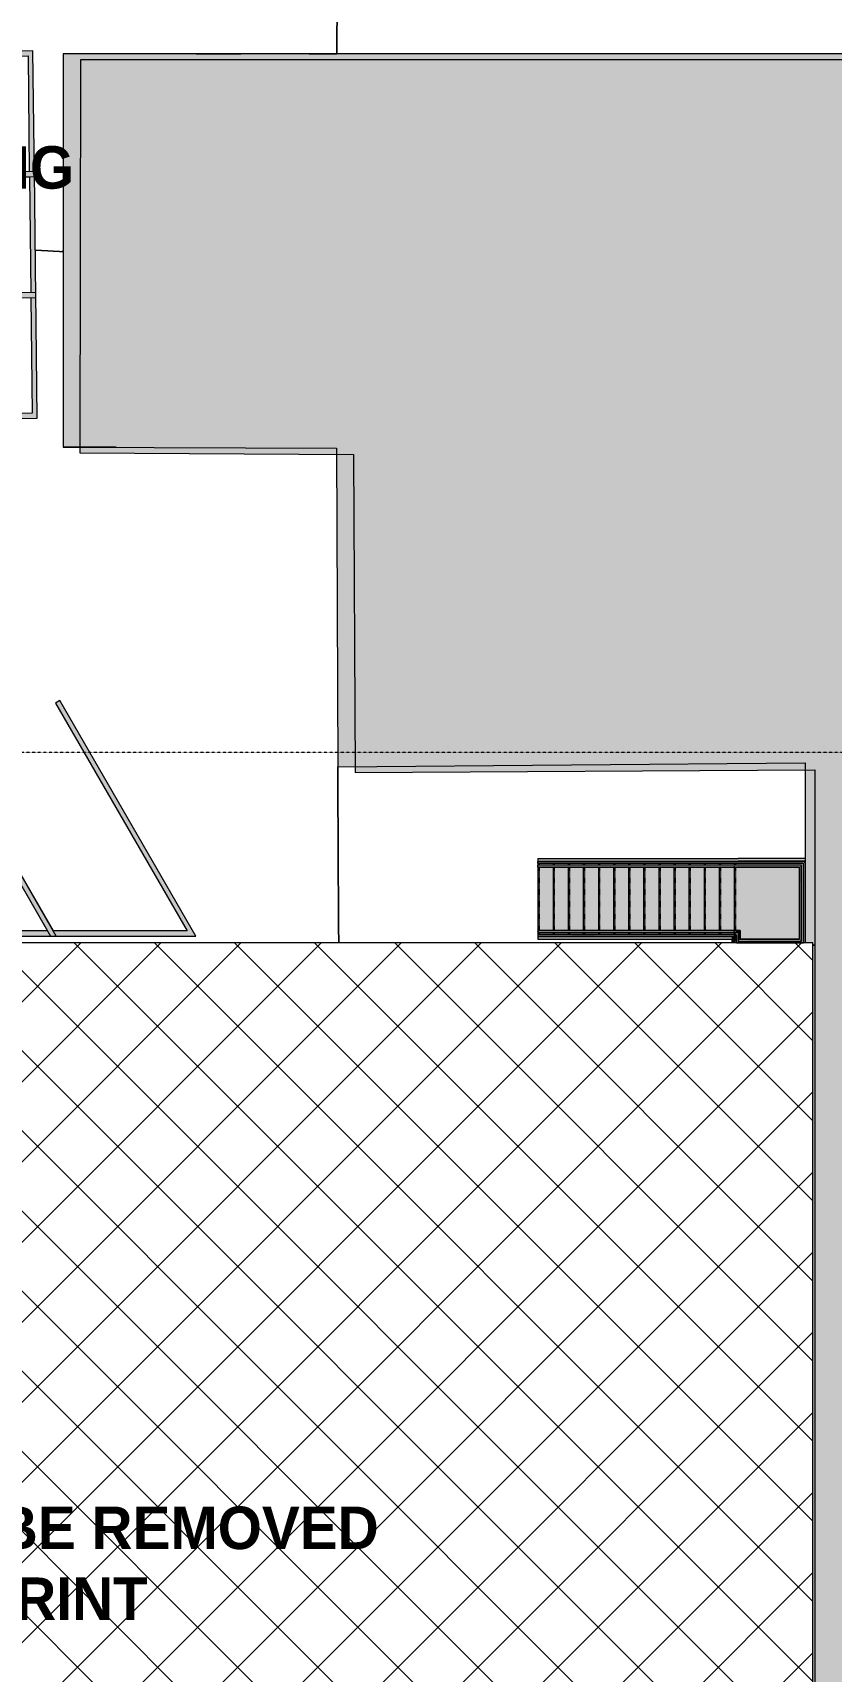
# Model space of a CAD drawing. Header units: inches. Extents: x -5011 to 628, y 9881 to 15115.
# Drawn here: x -2199 to -1565, y 11197 to 12499 of the extents above; entities that cross this region are included whole.
import ezdxf

# ---------------------------------------------------------------- set-up
doc = ezdxf.new("R2010")
doc.units = ezdxf.units.IN
doc.header["$MEASUREMENT"] = 0
doc.linetypes.add('Aligning Line 1_8_', pattern=[0.25, 0.125, -0.125])
doc.linetypes.add('Overhead 1_16_', pattern=[0.101562, 0.0625, -0.039062])
for name, color, linetype, lineweight in [('A-DETL-GENF', 92, 'Continuous', 9), ('A-DETL-THIN', 151, 'Continuous', 9), ('A-DETL-WIDE', 214, 'Continuous', 15), ('A-FLOR-HRAL', 11, 'Continuous', 9), ('A-ROOF', 132, 'Continuous', 9), ('A-WALL', 113, 'Continuous', 9), ('C-PRKG', 3, 'Continuous', 9), ('C-PRKG-IDEN', 70, 'Continuous', 9), ('C-TOPO', 7, 'Continuous', 9), ('G-ANNO-SYMB', 111, 'Aligning Line 1_8_', 9), ('G-ANNO-TEXT', 231, 'Continuous', 9), ('S-STRS', 31, 'Continuous', 9)]:
    doc.layers.add(name, color=color, linetype=linetype, lineweight=lineweight)
doc.styles.add('Century Gothic_B', font='GOTHICB.TTF', dxfattribs={"height": 33.75})

# ---------------------------------------------------------------- blocks, each defined once
blk = doc.blocks.new('Walls 1 - Walls 1-1277454-EXISTING - SITE PLAN')
at = {"layer": 'A-ROOF'}
h = blk.add_hatch(color=256, dxfattribs=at)
h.paths.add_polyline_path([(-1069, 11348.3), (-1069, 11353), (-1103.2, 11353), (-1103.1, 11348.6), (-1070.5, 11348.3)], flags=0)
h.paths.add_polyline_path([(-1579.5, 11774.1), (-1577.8, 11774.1), (-1577.8, 11913.4), (-1585.5, 11913.4), (-1585.5, 11775.9), (-1579.5, 11775.9), (-1579.5, 11775.6)], flags=0)
h.paths.add_polyline_path([(-1956.8, 11915.8), (-1943.1, 11915.9), (-1944.4, 12164), (-1957.9, 12164), (-1956.8, 11918.9)], flags=0)
h.paths.add_polyline_path([(-2162, 12169.8), (-2161.4, 12477.4), (-1116.8, 12477.4), (-1116.8, 12482.2), (-2175.1, 12482.3), (-2175.2, 12169.9), (-2162, 12169.8)], flags=0)
for p, q in [((-2175.1, 12482.3), (-2175.2, 12169.9)), ((-1116.8, 12482.2), (-2175.1, 12482.3)), ((-2175.2, 12169.9), (-1958, 12169)), ((-1958, 12169), (-1956.8, 11915.8)), ((-1956.8, 11915.8), (-1585.5, 11918.9)), ((-1585.5, 11918.9), (-1585.5, 11775.9)), ((-1579.5, 11774.1), (-1577.8, 11774.1)), ((-1577.8, 11774.1), (-1577.8, 11039.7))]:
    blk.add_line(p, q, dxfattribs=at)
blk = doc.blocks.new('Top Rail Type - Top Rail_Internal_-1447311-EXISTING - SITE PLAN')
at = {"layer": 'A-FLOR-HRAL'}
for points in [[(-1641.9, 11839.8), (-1641.9, 11839.8), (-1586.2, 11839.9), (-1586.3, 11840), (-1641.9, 11839.9), (-1641.9, 11839.8)], [(-1641.9, 11839.8), (-1641.9, 11840), (-1641.9, 11839.8)], [(-1586.2, 11775.9), (-1586.1, 11775.9), (-1586.2, 11839.9), (-1586.3, 11839.7), (-1586.3, 11775.9)], [(-1641.9, 11781.5), (-1641.7, 11781.6), (-1641.5, 11781.9), (-1641, 11782.1), (-1641, 11782.3), (-1641.5, 11782.3), (-1641.9, 11781.7), (-1641.9, 11781.7)], [(-1640.9, 11775.9), (-1640.8, 11775.9), (-1640.7, 11781.9), (-1640.2, 11782.1), (-1640.3, 11782.3), (-1640.7, 11782.1), (-1641, 11781.7), (-1640.9, 11775.9)]]:
    blk.add_hatch(color=256, dxfattribs=at).paths.add_polyline_path(points, flags=0)
h = blk.add_hatch(color=256, dxfattribs=at)
h.paths.add_polyline_path([(-1785.9, 11781.8), (-1641.9, 11781.9), (-1641.5, 11782.3), (-1641.9, 11782.3), (-1641.9, 11782), (-1787.4, 11781.8)], flags=0)
h.paths.add_polyline_path([(-1641.9, 11782.3), (-1641.4, 11782.4), (-1641.2, 11782.7), (-1641.9, 11782.6), (-1641.9, 11782.3)], flags=0)
for p, q in [((-1641.7, 11840.7), (-1797.9, 11840.7)), ((-1797.9, 11839.7), (-1797.9, 11839.9)), ((-1797.9, 11839.2), (-1641.7, 11839.2)), ((-1585.5, 11840.7), (-1641.7, 11840.7)), ((-1641.7, 11839.2), (-1587, 11839.2)), ((-1587, 11839.2), (-1587, 11775.9)), ((-1640.9, 11782.7), (-1797.9, 11782.7)), ((-1797.9, 11781.7), (-1797.9, 11781.9)), ((-1797.9, 11781.2), (-1642.2, 11781.2)), ((-1641.9, 11781.3), (-1641.7, 11781.4)), ((-1641.7, 11780.9), (-1641.7, 11775.9)), ((-1640.2, 11775.9), (-1640.2, 11782.2)), ((-1587, 11775.9), (-1640.2, 11775.9))]:
    blk.add_line(p, q, dxfattribs=at)
at = {"layer": 'A-FLOR-HRAL', "flags": 128}
for points in [[(-1640.9, 11782.7), (-1641, 11782.6), (-1641.2, 11782.6), (-1641.4, 11782.4), (-1641.5, 11782.3), (-1641.7, 11782.1), (-1641.9, 11781.9), (-1642.1, 11781.7)], [(-1641.2, 11781.9), (-1641, 11782.1), (-1640.9, 11782.3), (-1640.8, 11782.4), (-1640.8, 11782.6), (-1640.8, 11782.6), (-1640.9, 11782.7)], [(-1641.1, 11781.7), (-1640.9, 11781.9), (-1640.7, 11782.1), (-1640.5, 11782.2), (-1640.4, 11782.3), (-1640.3, 11782.3), (-1640.2, 11782.3), (-1640.2, 11782.2)]]:
    blk.add_lwpolyline(points, dxfattribs=at)
at = {"layer": 'A-FLOR-HRAL'}
for points in [[(-1641.9, 11839.9), (-1641.9, 11839.9), (-1641.9, 11839.8), (-1641.9, 11839.7)], [(-1586.2, 11839.9), (-1586.2, 11839.9), (-1586.3, 11839.9), (-1586.3, 11839.8), (-1586.3, 11839.8), (-1586.4, 11839.7), (-1586.4, 11839.7)]]:
    blk.add_open_spline(points, degree=3, dxfattribs=at)
blk = doc.blocks.new('Top Rail Type - Top Rail_Internal_-V4-EXISTING - SITE PLAN')
at = {"layer": 'A-FLOR-HRAL'}
h = blk.add_hatch(color=256, dxfattribs=at)
h.paths.add_polyline_path([(-1642.1, 11839.2), (-1641.9, 11839.2), (-1641.9, 11839.8), (-1797.9, 11839.8), (-1797.9, 11839.2), (-1651.2, 11839.2)], flags=0)
h.paths.add_polyline_path([(-1718, 11840), (-1641.9, 11840), (-1642.1, 11840.7), (-1797.9, 11840.7), (-1797.9, 11840), (-1719.3, 11840)], flags=0)
h = blk.add_hatch(color=256, dxfattribs=at)
h.paths.add_polyline_path([(-1587, 11839.2), (-1586.3, 11839.8), (-1641.9, 11839.8), (-1641.9, 11839.2), (-1588.5, 11839.2)], flags=0)
h.paths.add_polyline_path([(-1641.9, 11840), (-1641.9, 11840), (-1586.1, 11840), (-1585.5, 11840.7), (-1641.9, 11840.7)], flags=0)
h = blk.add_hatch(color=256, dxfattribs=at)
h.paths.add_polyline_path([(-1586.1, 11775.9), (-1585.5, 11775.9), (-1585.5, 11840.7), (-1586.1, 11839.9), (-1586.1, 11782.1)], flags=0)
h.paths.add_polyline_path([(-1586.9, 11775.9), (-1586.3, 11775.9), (-1586.3, 11839.8), (-1587, 11839.1), (-1587, 11775.9)], flags=0)
h = blk.add_hatch(color=256, dxfattribs=at)
h.paths.add_polyline_path([(-1713.9, 11781.2), (-1641.9, 11781.2), (-1642.1, 11781.8), (-1797.9, 11781.8), (-1797.9, 11781.2), (-1719.3, 11781.2)], flags=0)
h.paths.add_polyline_path([(-1787.4, 11782), (-1641.9, 11782.1), (-1641.9, 11782.7), (-1797.9, 11782.7), (-1797.9, 11782)], flags=0)
h = blk.add_hatch(color=256, dxfattribs=at)
h.paths.add_polyline_path([(-1641, 11775.9), (-1641, 11781.9), (-1641.7, 11781.9), (-1641.7, 11775.9), (-1641.1, 11775.9)], flags=0)
h.paths.add_polyline_path([(-1640.8, 11775.9), (-1640.2, 11775.9), (-1640.2, 11781.9), (-1640.8, 11781.9), (-1640.8, 11775.9)], flags=0)
for p, q in [((-1797.9, 11839.2), (-1797.9, 11840.7)), ((-1641.9, 11840.7), (-1797.9, 11840.7)), ((-1641.9, 11839.2), (-1797.9, 11839.2)), ((-1585.5, 11840.7), (-1641.9, 11840.7)), ((-1587, 11839.2), (-1641.9, 11839.2)), ((-1587, 11775.9), (-1587, 11839.2)), ((-1797.9, 11782.7), (-1797.9, 11781.2)), ((-1797.9, 11782.7), (-1641.9, 11782.7)), ((-1797.9, 11781.2), (-1641.9, 11781.2)), ((-1641.9, 11782.7), (-1641.9, 11781.2)), ((-1640.2, 11781.9), (-1641.7, 11781.9)), ((-1641.7, 11781.9), (-1641.7, 11775.9)), ((-1640.2, 11781.9), (-1640.2, 11775.9)), ((-1640.2, 11775.9), (-1587, 11775.9))]:
    blk.add_line(p, q, dxfattribs=at)
blk = doc.blocks.new('Handrail Type - Handrail_Internal_-1447339-EXISTING - SITE PLAN')
at = {"layer": 'A-FLOR-HRAL'}
for points in [[(-1641.9, 11836.8), (-1641.9, 11836.8), (-1589.2, 11836.9), (-1589.3, 11837), (-1641.9, 11836.9), (-1641.9, 11836.8)], [(-1641.9, 11836.8), (-1641.9, 11837), (-1641.9, 11836.8)], [(-1589.1, 11778.1), (-1589.2, 11836.9), (-1589.3, 11836.7), (-1589.2, 11778.1)], [(-1641.9, 11784.8), (-1641.9, 11785), (-1641.9, 11784.8)], [(-1638.7, 11784.8), (-1637.9, 11784.9), (-1638.1, 11785), (-1641.9, 11784.9), (-1641.9, 11784.8), (-1640.1, 11784.8)], [(-1638, 11778.1), (-1637.8, 11778.2), (-1637.9, 11784.9), (-1638, 11784.7), (-1638, 11778.1)], [(-1589.3, 11778.1), (-1589.2, 11778.1), (-1589.3, 11778.2), (-1637.9, 11778.1), (-1638, 11778.1), (-1590, 11778.1)]]:
    blk.add_hatch(color=256, dxfattribs=at).paths.add_polyline_path(points, flags=0)
for p, q in [((-1641.7, 11837.7), (-1797.9, 11837.7)), ((-1797.9, 11836.7), (-1797.9, 11836.9)), ((-1797.9, 11836.2), (-1641.7, 11836.2)), ((-1588.5, 11837.7), (-1641.7, 11837.7)), ((-1641.7, 11836.2), (-1590, 11836.2)), ((-1590, 11836.2), (-1590, 11778.9)), ((-1588.5, 11777.4), (-1588.5, 11837.7)), ((-1641.7, 11785.7), (-1797.9, 11785.7)), ((-1797.9, 11784.7), (-1797.9, 11784.9)), ((-1797.9, 11784.2), (-1641.7, 11784.2)), ((-1637.2, 11785.7), (-1641.7, 11785.7)), ((-1641.7, 11784.2), (-1638.7, 11784.2)), ((-1638.7, 11784.2), (-1638.7, 11777.4)), ((-1637.2, 11778.9), (-1637.2, 11785.7)), ((-1638.7, 11777.4), (-1588.5, 11777.4)), ((-1590, 11778.9), (-1637.2, 11778.9))]:
    blk.add_line(p, q, dxfattribs=at)
for points in [[(-1641.9, 11836.9), (-1641.9, 11836.9), (-1641.9, 11836.8), (-1641.9, 11836.7)], [(-1589.2, 11836.9), (-1589.2, 11836.9), (-1589.3, 11836.9), (-1589.3, 11836.8), (-1589.3, 11836.8), (-1589.4, 11836.7), (-1589.4, 11836.7)], [(-1641.9, 11784.7), (-1641.9, 11784.8), (-1641.9, 11784.9), (-1641.9, 11784.9)], [(-1638.1, 11784.7), (-1638.1, 11784.7), (-1638.1, 11784.8), (-1638, 11784.8), (-1638, 11784.9), (-1637.9, 11784.9), (-1637.9, 11784.9)], [(-1638.1, 11778), (-1638.1, 11778), (-1638.1, 11778), (-1638, 11778), (-1638, 11778.1), (-1637.9, 11778.1), (-1637.9, 11778.1)], [(-1589, 11778), (-1589, 11778), (-1589.1, 11778), (-1589.1, 11778), (-1589.2, 11778.1), (-1589.2, 11778.1), (-1589.2, 11778.1)]]:
    blk.add_open_spline(points, degree=3, dxfattribs=at)
blk = doc.blocks.new('Handrail Type - Handrail_Internal_-V5-EXISTING - SITE PLAN')
at = {"layer": 'A-FLOR-HRAL'}
h = blk.add_hatch(color=256, dxfattribs=at)
h.paths.add_polyline_path([(-1719.3, 11836.2), (-1641.9, 11836.2), (-1641.9, 11836.8), (-1797.9, 11836.8), (-1797.9, 11836.2), (-1725.9, 11836.2)], flags=0)
h.paths.add_polyline_path([(-1696.6, 11837), (-1641.9, 11837), (-1642.1, 11837.7), (-1797.9, 11837.7), (-1797.9, 11837), (-1701.9, 11837)], flags=0)
h = blk.add_hatch(color=256, dxfattribs=at)
h.paths.add_polyline_path([(-1638.7, 11836.2), (-1590, 11836.2), (-1589.3, 11836.8), (-1641.9, 11836.8), (-1641.9, 11836.2), (-1641.7, 11836.2)], flags=0)
h.paths.add_polyline_path([(-1641.9, 11837), (-1641.9, 11837), (-1589.1, 11837), (-1588.5, 11837.7), (-1641.9, 11837.7)], flags=0)
h = blk.add_hatch(color=256, dxfattribs=at)
h.paths.add_polyline_path([(-1588.5, 11777.4), (-1588.5, 11837.7), (-1589.1, 11836.8), (-1589.1, 11778.1)], flags=0)
h.paths.add_polyline_path([(-1589.3, 11778.2), (-1589.3, 11836.8), (-1590, 11836.2), (-1590, 11778.9)], flags=0)
h = blk.add_hatch(color=256, dxfattribs=at)
h.paths.add_polyline_path([(-1719.3, 11784.2), (-1641.9, 11784.2), (-1641.9, 11784.8), (-1797.9, 11784.8), (-1797.9, 11784.2), (-1725.9, 11784.2)], flags=0)
h.paths.add_polyline_path([(-1742, 11785), (-1741.9, 11785), (-1641.9, 11785), (-1642.1, 11785.7), (-1797.9, 11785.7), (-1797.9, 11785), (-1742, 11785)], flags=0)
h = blk.add_hatch(color=256, dxfattribs=at)
h.paths.add_polyline_path([(-1641.8, 11784.2), (-1638.7, 11784.2), (-1638.2, 11784.8), (-1641.9, 11784.7), (-1641.8, 11784.2)], flags=0)
h.paths.add_polyline_path([(-1641.9, 11785), (-1641.9, 11785), (-1637.8, 11785), (-1637.2, 11785.7), (-1641.9, 11785.6), (-1641.9, 11785.1)], flags=0)
h = blk.add_hatch(color=256, dxfattribs=at)
h.paths.add_polyline_path([(-1638.7, 11777.4), (-1638, 11778.2), (-1638, 11784.8), (-1638.7, 11784.2), (-1638.7, 11778.1)], flags=0)
h.paths.add_polyline_path([(-1637.8, 11778.2), (-1637.2, 11778.9), (-1637.2, 11785.7), (-1637.8, 11784.9), (-1637.8, 11778.9)], flags=0)
h = blk.add_hatch(color=256, dxfattribs=at)
h.paths.add_polyline_path([(-1638.7, 11777.4), (-1588.5, 11777.4), (-1589.3, 11778.1), (-1638, 11778.1)], flags=0)
h.paths.add_polyline_path([(-1619.5, 11778.2), (-1589.3, 11778.2), (-1590, 11778.9), (-1637.2, 11778.9), (-1637.8, 11778.2), (-1628.5, 11778.2)], flags=0)
for p, q in [((-1797.9, 11836.2), (-1797.9, 11837.7)), ((-1641.9, 11837.7), (-1797.9, 11837.7)), ((-1641.9, 11836.2), (-1797.9, 11836.2)), ((-1588.5, 11837.7), (-1641.9, 11837.7)), ((-1590, 11836.2), (-1641.9, 11836.2)), ((-1590, 11778.9), (-1590, 11836.2)), ((-1588.5, 11777.4), (-1588.5, 11837.7)), ((-1797.9, 11785.7), (-1797.9, 11784.2)), ((-1797.9, 11785.7), (-1641.9, 11785.7)), ((-1797.9, 11784.2), (-1641.9, 11784.2)), ((-1641.9, 11785.7), (-1637.2, 11785.7)), ((-1641.9, 11784.2), (-1638.7, 11784.2)), ((-1638.7, 11784.2), (-1638.7, 11777.4)), ((-1637.2, 11785.7), (-1637.2, 11778.9)), ((-1638.7, 11777.4), (-1588.5, 11777.4)), ((-1637.2, 11778.9), (-1590, 11778.9))]:
    blk.add_line(p, q, dxfattribs=at)
blk = doc.blocks.new('321723 - Pavement Markings - Parking - Angled - EXISTING _8X18_ 60º-1523241-EXISTING - SITE PLAN')
at = {"layer": 'C-PRKG'}
h = blk.add_hatch(color=256, dxfattribs=at)
h.paths.add_polyline_path([(115.5, 0), (114.3, -2), (117.8, -4)], flags=0)
h.paths.add_polyline_path([(110.9, 0), (0, 0), (108, -187.1), (111.5, -185.1), (6.9, -4), (113.2, -4), (110.9, -0.2)], flags=0)
h.paths.add_polyline_path([(117.8, -4), (218.9, -187.1), (222.3, -185.1), (126.4, -18.9)], flags=0)
h = blk.add_hatch(color=256, dxfattribs=at)
h.paths.add_polyline_path([(113.2, 0), (110.9, 0), (217.2, -184.1), (117.8, -4), (114.3, -2), (115.5, 0)], flags=0)
h.paths.add_polyline_path([(117.8, 0), (115.5, 0), (117.8, -4), (224, -4), (221.7, 0), (126.4, 0)], flags=0)
h.paths.add_polyline_path([(226.3, 0), (225.2, -2), (228.6, -4)], flags=0)
h.paths.add_polyline_path([(228.6, -4), (329.7, -187.1), (333.2, -185.1), (262.2, -62.1)], flags=0)
h = blk.add_hatch(color=256, dxfattribs=at)
h.paths.add_polyline_path([(226.3, 0), (221.7, 0), (329.7, -187.1), (228.6, -4), (225.2, -2)], flags=0)
h.paths.add_polyline_path([(337.2, 0), (336, -2), (339.5, -4)], flags=0)
h.paths.add_polyline_path([(332.6, 0), (332.8, -0.2), (334.9, 0)], flags=0)
h.paths.add_polyline_path([(226.3, 0), (228.6, -4), (334.9, -4), (332.6, 0), (226.4, 0)], flags=0)
h.paths.add_polyline_path([(339.5, -4), (440.6, -187.1), (444, -185.1), (372.2, -60.7)], flags=0)
h = blk.add_hatch(color=256, dxfattribs=at)
h.paths.add_polyline_path([(337.2, 0), (332.8, -0.2), (332.6, 0), (436.8, -180.2), (339.5, -4), (336, -2)], flags=0)
h.paths.add_polyline_path([(443.4, 0), (337.2, 0), (339.5, -4), (445.7, -4), (443.5, -0.2)], flags=0)
h.paths.add_polyline_path([(448, 0), (446.9, -2), (450.3, -4)], flags=0)
h.paths.add_polyline_path([(450.3, -4), (551.4, -187.1), (554.9, -185.1), (461, -22.4)], flags=0)
h = blk.add_hatch(color=256, dxfattribs=at)
h.paths.add_polyline_path([(448, 0), (443.4, 0), (551.4, -187.1), (450.3, -4), (446.9, -2)], flags=0)
h.paths.add_polyline_path([(448.1, 0), (448, 0), (450.3, -4), (556.6, -4), (554.3, 0), (450.3, 0)], flags=0)
h.paths.add_polyline_path([(558.9, 0), (557.7, -2), (561.2, -4)], flags=0)
h.paths.add_polyline_path([(561.2, -4), (662.3, -187.1), (665.7, -185.1), (580.5, -37.4)], flags=0)
h = blk.add_hatch(color=256, dxfattribs=at)
h.paths.add_polyline_path([(558.9, 0), (554.3, 0), (662.3, -187.1), (561.2, -4), (557.7, -2)], flags=0)
h.paths.add_polyline_path([(559, 0), (558.9, 0), (561.2, -4), (667.4, -4), (665.1, 0), (561.2, 0)], flags=0)
h.paths.add_polyline_path([(669.7, 0), (668.6, -2), (672, -4), (671.3, -2.7)], flags=0)
h.paths.add_polyline_path([(672, -4), (773.1, -187.1), (776.6, -185.1), (687.8, -31.3)], flags=0)
h = blk.add_hatch(color=256, dxfattribs=at)
h.paths.add_polyline_path([(669.7, 0), (665.1, 0), (773.1, -187.1), (672, -4), (668.6, -2), (669.1, -1.1)], flags=0)
h.paths.add_polyline_path([(742.2, 0), (669.7, 0), (672, -4), (778.3, -4), (884, -187.1), (887.4, -185.1), (780.6, 0), (753.4, 0)], flags=0)
for p, q in [((0, 0), (108, -187.1)), ((115.5, 0), (0, 0)), ((110.9, 0), (218.9, -187.1)), ((226.3, 0), (110.9, 0)), ((222.3, -185.1), (115.5, 0)), ((221.7, 0), (329.7, -187.1)), ((337.2, 0), (221.7, 0)), ((333.2, -185.1), (226.3, 0)), ((332.6, 0), (440.6, -187.1)), ((448, 0), (332.6, 0)), ((444, -185.1), (337.2, 0)), ((443.4, 0), (551.4, -187.1)), ((558.9, 0), (443.4, 0)), ((554.9, -185.1), (448, 0)), ((554.3, 0), (662.3, -187.1)), ((669.7, 0), (554.3, 0)), ((665.7, -185.1), (558.9, 0)), ((665.1, 0), (773.1, -187.1)), ((780.6, 0), (665.1, 0)), ((776.6, -185.1), (669.7, 0)), ((887.4, -185.1), (780.6, 0)), ((111.5, -185.1), (6.9, -4)), ((6.9, -4), (113.2, -4)), ((113.2, -4), (218.9, -187.1)), ((222.3, -185.1), (117.8, -4)), ((117.8, -4), (224, -4)), ((224, -4), (329.7, -187.1)), ((333.2, -185.1), (228.6, -4)), ((228.6, -4), (334.9, -4)), ((334.9, -4), (440.6, -187.1)), ((444, -185.1), (339.5, -4)), ((339.5, -4), (445.7, -4)), ((445.7, -4), (551.4, -187.1)), ((554.9, -185.1), (450.3, -4)), ((450.3, -4), (556.6, -4)), ((556.6, -4), (662.3, -187.1)), ((665.7, -185.1), (561.2, -4)), ((561.2, -4), (667.4, -4)), ((667.4, -4), (773.1, -187.1)), ((776.6, -185.1), (672, -4)), ((672, -4), (778.3, -4)), ((778.3, -4), (884, -187.1)), ((108, -187.1), (111.5, -185.1)), ((218.9, -187.1), (222.3, -185.1)), ((218.9, -187.1), (222.3, -185.1)), ((329.7, -187.1), (333.2, -185.1)), ((329.7, -187.1), (333.2, -185.1)), ((440.6, -187.1), (444, -185.1)), ((440.6, -187.1), (444, -185.1)), ((551.4, -187.1), (554.9, -185.1)), ((551.4, -187.1), (554.9, -185.1)), ((662.3, -187.1), (665.7, -185.1)), ((662.3, -187.1), (665.7, -185.1)), ((773.1, -187.1), (776.6, -185.1)), ((773.1, -187.1), (776.6, -185.1)), ((884, -187.1), (887.4, -185.1))]:
    blk.add_line(p, q, dxfattribs=at)
blk = doc.blocks.new('321723 - Pavement Markings - Parking - Angled - EXISTING _8X18_ 90º-1523258-EXISTING - SITE PLAN')
at = {"layer": 'C-PRKG'}
h = blk.add_hatch(color=256, dxfattribs=at)
h.paths.add_polyline_path([(100, -216), (99.8, -0.2), (96, 0), (98, -2), (96, -4), (96, -216)], flags=0)
h.paths.add_polyline_path([(96, -4), (96, 0), (0, 0), (0, -216), (4, -216), (4, -4), (96, -4)], flags=0)
h = blk.add_hatch(color=256, dxfattribs=at)
h.paths.add_polyline_path([(196, -216), (196, 0), (192, 0), (194, -2), (192, -4), (192, -216)], flags=0)
h.paths.add_polyline_path([(96, 0), (96, -4), (98, -2), (96, 0)], flags=0)
h.paths.add_polyline_path([(192, -4), (192, 0), (100, 0), (100, -4), (192, -4)], flags=0)
h = blk.add_hatch(color=256, dxfattribs=at)
h.paths.add_polyline_path([(292, -216), (292, 0), (196, 0), (196, -4), (288, -4), (288, -216)], flags=0)
h.paths.add_polyline_path([(194, -2), (192, 0), (192, -4)], flags=0)
for p, q in [((0, 0), (0, -216)), ((100, 0), (0, 0)), ((96, 0), (96, -216)), ((196, 0), (96, 0)), ((100, -216), (100, 0)), ((192, 0), (192, -216)), ((292, 0), (192, 0)), ((196, -216), (196, 0)), ((292, -216), (292, 0)), ((4, -216), (4, -4)), ((4, -4), (96, -4)), ((96, -4), (96, -216)), ((100, -216), (100, -4)), ((100, -4), (192, -4)), ((192, -4), (192, -216)), ((196, -216), (196, -4)), ((196, -4), (288, -4)), ((288, -4), (288, -216)), ((0, -216), (4, -216)), ((96, -216), (100, -216)), ((96, -216), (100, -216)), ((192, -216), (196, -216)), ((192, -216), (196, -216)), ((288, -216), (292, -216))]:
    blk.add_line(p, q, dxfattribs=at)

msp = doc.modelspace()

# ---------------------------------------------------------------- hatches: boundary and pattern name
at = {"layer": 'A-DETL-GENF'}
msp.add_hatch(color=254, dxfattribs=at).paths.add_polyline_path([(-1117.1, 10379.2), (-1117, 11208.4), (-1069, 11208.4), (-1069, 11348.3), (-1103.1, 11348.6), (-1103.2, 11353), (-1117, 11353), (-1116.8, 12477.4), (-2161.4, 12477.4), (-2162, 12169.8), (-1958, 12169), (-1957.9, 12164.1), (-1944.4, 12164), (-1943.1, 11915.9), (-1585.5, 11918.9), (-1585.5, 11913.4), (-1577.8, 11913.4), (-1577.8, 10643), (-1938.6, 10642.4), (-1938.6, 10381.4), (-1197.1, 10379.4)], flags=0)
h = msp.add_hatch(color=254, dxfattribs=at)
h.paths.add_polyline_path([(-1103, 10374.9), (-1103.5, 11203.8), (-1055.5, 11204.2), (-1055.5, 11209.8), (-1069, 11209.5), (-1069, 11208.4), (-1117, 11208.4), (-1117.1, 10379.2), (-1938.6, 10381.4), (-1938.6, 10376.9), (-1107.2, 10375)], flags=0)
h.paths.add_polyline_path([(-1103.2, 11353), (-1103.7, 12477.4), (-1116.8, 12477.4), (-1116.8, 11353), (-1106.9, 11353)], flags=0)
h.paths.add_polyline_path([(-1943.1, 11911.2), (-1585.5, 11913.4), (-1585.5, 11918.9), (-1943.1, 11915.8), (-1943.1, 11913.4)], flags=0)
h = msp.add_hatch(color=254, dxfattribs=at)
h.paths.add_polyline_path([(-1069, 11209.5), (-1055.5, 11209.8), (-1055.1, 11348.2), (-1069, 11348.3), (-1069, 11209.5)], flags=0)
h.paths.add_polyline_path([(-1957.9, 12164.1), (-1958, 12169), (-2162, 12169.7), (-2162, 12165.4), (-1958, 12164.1)], flags=0)
h = msp.add_hatch(dxfattribs=at)
h.set_pattern_fill('FP_3', style=0, pattern_type=2)
h.set_pattern_definition([(45, (0, 0), (-31.8198, 31.8198), []), (135, (0, 0), (-31.8198, -31.8198), [])])
h.paths.add_polyline_path([(-3042.6, 10797.9), (-1579.5, 10797.9), (-1579.5, 11775.9), (-3042.2, 11775.9), (-3042.2, 11277.8), (-3200.5, 11277.8), (-3200.5, 11464.5), (-3776.8, 11464.5), (-3860.8, 11396.7), (-3860.8, 11015.6), (-3704.1, 10827.9), (-3667.5, 10827.9), (-3667.5, 10797.9), (-3043, 10797.9)], flags=0)
at = {"layer": 'A-WALL'}
h = msp.add_hatch(color=256, dxfattribs=at)
h.paths.add_polyline_path([(-1585.5, 10643), (-1577.8, 10643), (-1577.8, 11002.4), (-1579.5, 11002.4), (-1579.5, 10797.9), (-1585.5, 10797.9), (-1585.5, 10643)], flags=0)
h.paths.add_polyline_path([(-1577.8, 11039.7), (-1577.8, 11774.1), (-1579.5, 11774.1), (-1579.5, 11039.7)], flags=0)
at = {"layer": 'S-STRS'}
for points in [[(-1641.9, 11840.9), (-1638.7, 11840.9), (-1638.7, 11842.9), (-1797.9, 11842.9), (-1797.9, 11840.9), (-1651.2, 11840.9)], [(-1638.7, 11840.9), (-1585.5, 11840.9), (-1585.5, 11842.9), (-1638.7, 11842.9)], [(-1797.9, 11778.9), (-1643.9, 11778.9), (-1643.9, 11780.9), (-1797.9, 11780.9), (-1797.9, 11780.6)], [(-1641.9, 11775.9), (-1641.9, 11780.9), (-1643.9, 11780.9), (-1643.9, 11775.9)]]:
    msp.add_hatch(color=256, dxfattribs=at).paths.add_polyline_path(points, flags=0)
h = msp.add_hatch(color=256, dxfattribs=at)
h.paths.add_polyline_path([(-1793.9, 11780.9), (-1785.9, 11780.9), (-1785.9, 11781.2), (-1797.9, 11781.2), (-1797.9, 11780.9)], flags=0)
h.paths.add_polyline_path([(-1797.9, 11782.7), (-1785.9, 11782.7), (-1785.9, 11784.2), (-1797.9, 11784.2)], flags=0)
h.paths.add_polyline_path([(-1785.9, 11785.7), (-1785.9, 11836.2), (-1797.9, 11836.2), (-1797.9, 11785.7), (-1787.4, 11785.7)], flags=0)
h.paths.add_polyline_path([(-1797.9, 11837.7), (-1785.9, 11837.7), (-1785.9, 11839.2), (-1797.9, 11839.2)], flags=0)
h.paths.add_polyline_path([(-1797.9, 11840.7), (-1785.9, 11840.7), (-1785.9, 11840.9), (-1797.9, 11840.9)], flags=0)
h = msp.add_hatch(color=256, dxfattribs=at)
h.paths.add_polyline_path([(-1773.9, 11780.9), (-1773.9, 11781.2), (-1785.9, 11781.2), (-1785.9, 11780.9)], flags=0)
h.paths.add_polyline_path([(-1773.9, 11782.7), (-1773.9, 11784.2), (-1785.9, 11784.2), (-1785.9, 11782.7)], flags=0)
h.paths.add_polyline_path([(-1785.9, 11785.7), (-1773.9, 11785.7), (-1773.9, 11836.2), (-1785.9, 11836.2), (-1785.9, 11802.6)], flags=0)
h.paths.add_polyline_path([(-1785.9, 11837.7), (-1773.9, 11837.7), (-1773.9, 11839.2), (-1785.9, 11839.2)], flags=0)
h.paths.add_polyline_path([(-1785.9, 11840.7), (-1773.9, 11840.7), (-1773.9, 11840.9), (-1785.9, 11840.9)], flags=0)
h = msp.add_hatch(color=256, dxfattribs=at)
h.paths.add_polyline_path([(-1764.7, 11780.9), (-1761.9, 11780.9), (-1761.9, 11781.2), (-1773.9, 11781.2), (-1773.9, 11780.9), (-1765.4, 11780.9)], flags=0)
h.paths.add_polyline_path([(-1764.7, 11782.7), (-1761.9, 11782.7), (-1761.9, 11784.2), (-1773.9, 11784.2), (-1773.9, 11782.7), (-1771.6, 11782.7)], flags=0)
h.paths.add_polyline_path([(-1773.9, 11785.7), (-1761.9, 11785.7), (-1761.9, 11836.2), (-1773.9, 11836.2), (-1773.9, 11802.6)], flags=0)
h.paths.add_polyline_path([(-1761.9, 11837.7), (-1761.9, 11839.2), (-1773.9, 11839.2), (-1773.9, 11837.7), (-1764.7, 11837.7)], flags=0)
h.paths.add_polyline_path([(-1773.9, 11840.7), (-1761.9, 11840.7), (-1761.9, 11840.9), (-1773.9, 11840.9)], flags=0)
h = msp.add_hatch(color=256, dxfattribs=at)
h.paths.add_polyline_path([(-1761.9, 11780.9), (-1749.9, 11780.9), (-1749.9, 11781.2), (-1761.9, 11781.1)], flags=0)
h.paths.add_polyline_path([(-1761.9, 11782.7), (-1749.9, 11782.7), (-1749.9, 11784.2), (-1761.9, 11784.2), (-1761.9, 11783.4)], flags=0)
h.paths.add_polyline_path([(-1749.9, 11785.7), (-1749.9, 11836.2), (-1761.9, 11836.2), (-1761.9, 11785.7)], flags=0)
h.paths.add_polyline_path([(-1761.9, 11837.7), (-1749.9, 11837.7), (-1749.9, 11839.2), (-1761.9, 11839.2)], flags=0)
h.paths.add_polyline_path([(-1761.9, 11840.7), (-1749.9, 11840.7), (-1749.9, 11840.9), (-1761.9, 11840.9)], flags=0)
h = msp.add_hatch(color=256, dxfattribs=at)
h.paths.add_polyline_path([(-1737.9, 11780.9), (-1737.9, 11781.2), (-1749.9, 11781.2), (-1749.9, 11780.9), (-1742, 11780.9)], flags=0)
h.paths.add_polyline_path([(-1738.2, 11782.7), (-1737.9, 11782.7), (-1737.9, 11784.2), (-1749.9, 11784.2), (-1749.9, 11782.7), (-1742, 11782.7)], flags=0)
h.paths.add_polyline_path([(-1742, 11785.7), (-1737.9, 11785.7), (-1737.9, 11836.2), (-1749.9, 11836.2), (-1749.9, 11785.7)], flags=0)
h.paths.add_polyline_path([(-1749.9, 11837.7), (-1737.9, 11837.7), (-1737.9, 11839.2), (-1749.9, 11839.2)], flags=0)
h.paths.add_polyline_path([(-1749.9, 11840.7), (-1737.9, 11840.7), (-1737.9, 11840.9), (-1749.9, 11840.9)], flags=0)
h = msp.add_hatch(color=256, dxfattribs=at)
h.paths.add_polyline_path([(-1725.9, 11780.9), (-1725.9, 11781.2), (-1737.9, 11781.2), (-1737.9, 11780.9)], flags=0)
h.paths.add_polyline_path([(-1737.9, 11782.7), (-1725.9, 11782.7), (-1725.9, 11784.2), (-1737.9, 11784.2), (-1737.9, 11782.7)], flags=0)
h.paths.add_polyline_path([(-1737.9, 11785.7), (-1725.9, 11785.7), (-1725.9, 11836.2), (-1737.9, 11836.2), (-1737.9, 11802.6)], flags=0)
h.paths.add_polyline_path([(-1737.9, 11837.7), (-1725.9, 11837.7), (-1725.9, 11839.2), (-1737.9, 11839.2)], flags=0)
h.paths.add_polyline_path([(-1737.9, 11840.7), (-1725.9, 11840.7), (-1725.9, 11840.9), (-1737.9, 11840.9)], flags=0)
h = msp.add_hatch(color=256, dxfattribs=at)
h.paths.add_polyline_path([(-1719.3, 11780.9), (-1713.9, 11780.9), (-1713.9, 11781.2), (-1725.9, 11781.2), (-1725.9, 11780.9)], flags=0)
h.paths.add_polyline_path([(-1725.9, 11782.7), (-1713.9, 11782.7), (-1713.9, 11784.2), (-1725.9, 11784.2), (-1725.9, 11783.5)], flags=0)
h.paths.add_polyline_path([(-1713.9, 11785.7), (-1713.9, 11836.2), (-1725.9, 11836.2), (-1725.9, 11785.7), (-1719.3, 11785.7)], flags=0)
h.paths.add_polyline_path([(-1724.9, 11837.7), (-1713.9, 11837.7), (-1713.9, 11839.2), (-1725.9, 11839.2), (-1725.9, 11837.7)], flags=0)
h.paths.add_polyline_path([(-1716, 11840.7), (-1713.9, 11840.7), (-1713.9, 11840.9), (-1725.9, 11840.9), (-1725.9, 11840.7), (-1719.3, 11840.7)], flags=0)
h = msp.add_hatch(color=256, dxfattribs=at)
h.paths.add_polyline_path([(-1701.9, 11780.9), (-1701.9, 11781.2), (-1713.9, 11781.2), (-1713.9, 11780.9)], flags=0)
h.paths.add_polyline_path([(-1701.9, 11782.7), (-1701.9, 11784.2), (-1713.9, 11784.2), (-1713.9, 11782.7)], flags=0)
h.paths.add_polyline_path([(-1713.9, 11785.7), (-1701.9, 11785.7), (-1701.9, 11836.2), (-1713.9, 11836.2), (-1713.9, 11787.2)], flags=0)
h.paths.add_polyline_path([(-1713.9, 11837.7), (-1701.9, 11837.7), (-1701.9, 11839.2), (-1713.9, 11839.2)], flags=0)
h.paths.add_polyline_path([(-1713.9, 11840.7), (-1701.9, 11840.7), (-1701.9, 11840.9), (-1713.9, 11840.9)], flags=0)
h = msp.add_hatch(color=256, dxfattribs=at)
h.paths.add_polyline_path([(-1689.9, 11780.9), (-1689.9, 11781.2), (-1701.9, 11781.2), (-1701.9, 11780.9), (-1696.6, 11780.9)], flags=0)
h.paths.add_polyline_path([(-1701.9, 11782.7), (-1689.9, 11782.7), (-1689.9, 11784.2), (-1701.9, 11784.2)], flags=0)
h.paths.add_polyline_path([(-1701.9, 11785.7), (-1689.9, 11785.8), (-1689.9, 11836.2), (-1701.9, 11836.2), (-1701.9, 11788.1)], flags=0)
h.paths.add_polyline_path([(-1701.9, 11837.7), (-1689.9, 11837.7), (-1689.9, 11839.2), (-1701.9, 11839.2)], flags=0)
h.paths.add_polyline_path([(-1696.6, 11840.7), (-1689.9, 11840.7), (-1689.9, 11840.9), (-1701.9, 11840.9), (-1701.9, 11840.7)], flags=0)
h = msp.add_hatch(color=256, dxfattribs=at)
h.paths.add_polyline_path([(-1677.9, 11780.9), (-1677.9, 11781.2), (-1689.9, 11781.2), (-1689.9, 11780.9)], flags=0)
h.paths.add_polyline_path([(-1677.9, 11782.7), (-1677.9, 11784.2), (-1689.9, 11784.2), (-1689.9, 11782.7)], flags=0)
h.paths.add_polyline_path([(-1689.9, 11785.7), (-1677.9, 11785.7), (-1677.9, 11836.2), (-1689.9, 11836.2), (-1689.9, 11785.8)], flags=0)
h.paths.add_polyline_path([(-1689.9, 11837.7), (-1677.9, 11837.7), (-1677.9, 11839.2), (-1689.9, 11839.2)], flags=0)
h.paths.add_polyline_path([(-1689.9, 11840.7), (-1677.9, 11840.7), (-1677.9, 11840.9), (-1689.9, 11840.9)], flags=0)
h = msp.add_hatch(color=256, dxfattribs=at)
h.paths.add_polyline_path([(-1677.9, 11780.9), (-1665.9, 11780.9), (-1665.9, 11781.2), (-1677.9, 11781.2)], flags=0)
h.paths.add_polyline_path([(-1673.9, 11782.7), (-1665.9, 11782.7), (-1665.9, 11784.2), (-1677.9, 11784.2), (-1677.9, 11782.7)], flags=0)
h.paths.add_polyline_path([(-1665.9, 11785.7), (-1665.9, 11836.2), (-1677.9, 11836.2), (-1677.9, 11785.7), (-1673.9, 11785.7)], flags=0)
h.paths.add_polyline_path([(-1665.9, 11837.7), (-1665.9, 11839.2), (-1677.9, 11839.2), (-1677.9, 11837.7), (-1673.9, 11837.7)], flags=0)
h.paths.add_polyline_path([(-1677.9, 11840.7), (-1665.9, 11840.7), (-1665.9, 11840.9), (-1677.9, 11840.9)], flags=0)
h = msp.add_hatch(color=256, dxfattribs=at)
h.paths.add_polyline_path([(-1653.9, 11780.9), (-1653.9, 11781.2), (-1665.9, 11781.2), (-1665.9, 11780.9)], flags=0)
h.paths.add_polyline_path([(-1653.9, 11782.7), (-1653.9, 11784.2), (-1665.9, 11784.2), (-1665.9, 11782.7)], flags=0)
h.paths.add_polyline_path([(-1665.9, 11785.7), (-1653.9, 11785.7), (-1653.9, 11836.2), (-1665.9, 11836.2), (-1665.9, 11787.3)], flags=0)
h.paths.add_polyline_path([(-1665.9, 11837.7), (-1653.9, 11837.7), (-1653.9, 11839.2), (-1665.9, 11839.2)], flags=0)
h.paths.add_polyline_path([(-1665.9, 11840.7), (-1653.9, 11840.7), (-1653.9, 11840.9), (-1665.9, 11840.9)], flags=0)
h = msp.add_hatch(color=256, dxfattribs=at)
h.paths.add_polyline_path([(-1653.9, 11780.9), (-1641.9, 11780.9), (-1641.9, 11781.2), (-1653.9, 11781.2)], flags=0)
h.paths.add_polyline_path([(-1653.9, 11782.7), (-1641.9, 11782.7), (-1641.9, 11784.2), (-1653.9, 11784.2)], flags=0)
h.paths.add_polyline_path([(-1653.9, 11785.7), (-1641.9, 11785.7), (-1641.9, 11836.2), (-1653.9, 11836.2), (-1653.9, 11788.1)], flags=0)
h.paths.add_polyline_path([(-1653.9, 11837.7), (-1641.9, 11837.7), (-1641.9, 11839.2), (-1653.9, 11839.2)], flags=0)
h.paths.add_polyline_path([(-1641.9, 11840.7), (-1641.9, 11840.9), (-1653.9, 11840.9), (-1653.9, 11840.7), (-1651.2, 11840.7)], flags=0)
h = msp.add_hatch(color=256, dxfattribs=at)
h.paths.add_polyline_path([(-1641.9, 11775.9), (-1641.7, 11775.9), (-1641.7, 11781.5), (-1641.9, 11781.5), (-1641.9, 11779.7)], flags=0)
h.paths.add_polyline_path([(-1599.9, 11775.9), (-1587, 11775.9), (-1587, 11839.2), (-1641.9, 11839.2), (-1641.8, 11837.7), (-1588.5, 11837.5), (-1588.5, 11777.4), (-1638.7, 11777.4), (-1638.7, 11784.2), (-1641.9, 11784.2), (-1641.9, 11782.7), (-1641.2, 11782.6), (-1641.4, 11782.3), (-1640.9, 11782.3), (-1641, 11781.9), (-1640.7, 11782.1), (-1640.2, 11782.3), (-1640.2, 11782.1), (-1640.2, 11775.9), (-1605.8, 11775.9)], flags=0)
h.paths.add_polyline_path([(-1628.5, 11778.9), (-1590, 11778.9), (-1590, 11836.2), (-1641.9, 11836.2), (-1641.8, 11785.7), (-1637.2, 11785.6), (-1637.2, 11778.9)], flags=0)
h.paths.add_polyline_path([(-1605.8, 11840.7), (-1585.5, 11840.7), (-1585.5, 11840.9), (-1641.9, 11840.9), (-1641.8, 11840.7), (-1628.5, 11840.7)], flags=0)

# ---------------------------------------------------------------- linework, layer by layer
at = {"layer": 'A-DETL-THIN'}
for p, q in [((-2161.4, 12477.4), (-2162, 12165.4)), ((-1103.7, 12477.4), (-2161.4, 12477.4)), ((-2162, 12165.4), (-1944.4, 12164)), ((-1944.4, 12164), (-1943.1, 11911.2)), ((-1943.1, 11911.2), (-1577.8, 11913.4)), ((-1577.8, 11913.4), (-1577.8, 10643))]:
    msp.add_line(p, q, dxfattribs=at)
at = {"layer": 'A-DETL-WIDE'}
for p, q in [((-1579.5, 11775.9), (-3042.2, 11775.9)), ((-1579.5, 10797.9), (-1579.5, 11775.9))]:
    msp.add_line(p, q, dxfattribs=at)
at = {"layer": 'A-WALL'}
for q in [(-1579.5, 11774.1), (-1577.8, 10640.1)]:
    msp.add_line((-1577.8, 11774.1), q, dxfattribs=at)
at = {"layer": 'C-TOPO'}
for p, q in [((-1957.5, 12527.3), (-1957.8, 12482.3)), ((-1957.8, 12482.3), (-1957.5, 12527.3)), ((-2063.2, 12482.3), (-2069.5, 12482.3)), ((-2069.5, 12482.3), (-2063.2, 12482.3)), ((-2033.9, 12482.3), (-2063.2, 12482.3)), ((-2063.2, 12482.3), (-2033.9, 12482.3)), ((-1957.8, 12482.3), (-1979.6, 12482.3)), ((-1979.6, 12482.3), (-1957.8, 12482.3)), ((-2187.2, 12325.7), (-2197.3, 12326.3)), ((-2197.3, 12326.3), (-2187.2, 12325.7)), ((-2183.1, 12325.4), (-2187.2, 12325.7)), ((-2187.2, 12325.7), (-2183.1, 12325.4)), ((-2178.1, 12325.1), (-2183.1, 12325.4)), ((-2183.1, 12325.4), (-2178.1, 12325.1)), ((-2175.1, 12325), (-2178.1, 12325.1)), ((-2178.1, 12325.1), (-2175.1, 12325)), ((-2175.1, 12326.2), (-2175.1, 12325)), ((-2175.1, 12325), (-2175.1, 12326.2)), ((-2175.2, 12169.9), (-2133.1, 12169.7)), ((-2133.1, 12169.7), (-2175.2, 12169.9)), ((-1956.8, 11915.8), (-1956.5, 11835.7)), ((-1956.5, 11835.7), (-1956.8, 11915.8)), ((-1956.5, 11835.7), (-1956.3, 11807)), ((-1956.3, 11807), (-1956.5, 11835.7)), ((-1956.3, 11807), (-1956.3, 11802)), ((-1956.3, 11802), (-1956.3, 11807)), ((-1956.3, 11802), (-1956.3, 11793.7)), ((-1956.3, 11793.7), (-1956.3, 11802)), ((-1956.3, 11793.7), (-1956.3, 11787.8)), ((-1956.3, 11787.8), (-1956.3, 11793.7)), ((-1956.3, 11787.8), (-1956.2, 11777.1)), ((-1956.2, 11777.1), (-1956.3, 11787.8)), ((-1956.2, 11777.1), (-1956.2, 11775.9)), ((-1956.2, 11775.9), (-1956.2, 11777.1))]:
    msp.add_line(p, q, dxfattribs=at)
at = {"layer": 'G-ANNO-SYMB'}
msp.add_line((-1448.5, 11927.3), (-4124.1, 11927.3), dxfattribs=at)
at = {"layer": 'S-STRS'}
for p, q in [((-1797.9, 11842.9), (-1797.9, 11840.9)), ((-1797.9, 11842.9), (-1638.7, 11842.9)), ((-1797.9, 11840.9), (-1785.9, 11840.9)), ((-1797.9, 11840.9), (-1797.9, 11840.7)), ((-1797.9, 11839.2), (-1797.9, 11837.7)), ((-1797.9, 11836.2), (-1797.9, 11785.7)), ((-1785.9, 11840.9), (-1773.9, 11840.9)), ((-1785.9, 11840.9), (-1785.9, 11840.7)), ((-1785.9, 11839.2), (-1785.9, 11837.7)), ((-1785.9, 11836.2), (-1785.9, 11785.7)), ((-1773.9, 11840.9), (-1761.9, 11840.9)), ((-1773.9, 11840.9), (-1773.9, 11840.7)), ((-1773.9, 11839.2), (-1773.9, 11837.7)), ((-1773.9, 11836.2), (-1773.9, 11785.7)), ((-1761.9, 11840.9), (-1749.9, 11840.9)), ((-1761.9, 11840.9), (-1761.9, 11840.7)), ((-1761.9, 11839.2), (-1761.9, 11837.7)), ((-1761.9, 11836.2), (-1761.9, 11785.7)), ((-1749.9, 11840.9), (-1737.9, 11840.9)), ((-1749.9, 11840.9), (-1749.9, 11840.7)), ((-1749.9, 11839.2), (-1749.9, 11837.7)), ((-1749.9, 11836.2), (-1749.9, 11785.7)), ((-1737.9, 11840.9), (-1725.9, 11840.9)), ((-1737.9, 11840.9), (-1737.9, 11840.7)), ((-1737.9, 11839.2), (-1737.9, 11837.7)), ((-1737.9, 11836.2), (-1737.9, 11785.7)), ((-1725.9, 11840.9), (-1713.9, 11840.9)), ((-1725.9, 11840.9), (-1725.9, 11840.7)), ((-1725.9, 11839.2), (-1725.9, 11837.7)), ((-1725.9, 11836.2), (-1725.9, 11785.7)), ((-1713.9, 11840.9), (-1701.9, 11840.9)), ((-1713.9, 11840.9), (-1713.9, 11840.7)), ((-1713.9, 11839.2), (-1713.9, 11837.7)), ((-1713.9, 11836.2), (-1713.9, 11785.7)), ((-1701.9, 11840.9), (-1689.9, 11840.9)), ((-1701.9, 11840.9), (-1701.9, 11840.7)), ((-1701.9, 11839.2), (-1701.9, 11837.7)), ((-1701.9, 11836.2), (-1701.9, 11785.7)), ((-1689.9, 11840.9), (-1677.9, 11840.9)), ((-1689.9, 11840.9), (-1689.9, 11840.7)), ((-1689.9, 11839.2), (-1689.9, 11837.7)), ((-1689.9, 11836.2), (-1689.9, 11785.7)), ((-1677.9, 11840.9), (-1665.9, 11840.9)), ((-1677.9, 11840.9), (-1677.9, 11840.7)), ((-1677.9, 11839.2), (-1677.9, 11837.7)), ((-1677.9, 11836.2), (-1677.9, 11785.7)), ((-1665.9, 11840.9), (-1653.9, 11840.9)), ((-1665.9, 11840.9), (-1665.9, 11840.7)), ((-1665.9, 11839.2), (-1665.9, 11837.7)), ((-1665.9, 11836.2), (-1665.9, 11785.7)), ((-1653.9, 11840.9), (-1641.9, 11840.9)), ((-1653.9, 11840.9), (-1653.9, 11840.7)), ((-1653.9, 11839.2), (-1653.9, 11837.7)), ((-1653.9, 11836.2), (-1653.9, 11785.7)), ((-1641.9, 11840.9), (-1638.7, 11840.9)), ((-1641.9, 11840.9), (-1641.9, 11840.7)), ((-1641.9, 11839.2), (-1641.9, 11837.7)), ((-1641.9, 11836.2), (-1641.9, 11785.7)), ((-1585.5, 11842.9), (-1638.7, 11842.9)), ((-1585.5, 11840.9), (-1638.7, 11840.9)), ((-1797.9, 11784.2), (-1797.9, 11782.7)), ((-1797.9, 11781.2), (-1797.9, 11780.9)), ((-1797.9, 11780.9), (-1797.9, 11778.9)), ((-1797.9, 11780.9), (-1785.9, 11780.9)), ((-1785.9, 11784.2), (-1785.9, 11782.7)), ((-1785.9, 11781.2), (-1785.9, 11780.9)), ((-1785.9, 11780.9), (-1773.9, 11780.9)), ((-1773.9, 11784.2), (-1773.9, 11782.7)), ((-1773.9, 11781.2), (-1773.9, 11780.9)), ((-1773.9, 11780.9), (-1761.9, 11780.9)), ((-1761.9, 11784.2), (-1761.9, 11782.7)), ((-1761.9, 11781.2), (-1761.9, 11780.9)), ((-1761.9, 11780.9), (-1749.9, 11780.9)), ((-1749.9, 11784.2), (-1749.9, 11782.7)), ((-1749.9, 11781.2), (-1749.9, 11780.9)), ((-1749.9, 11780.9), (-1737.9, 11780.9)), ((-1737.9, 11784.2), (-1737.9, 11782.7)), ((-1737.9, 11781.2), (-1737.9, 11780.9)), ((-1737.9, 11780.9), (-1725.9, 11780.9)), ((-1725.9, 11784.2), (-1725.9, 11782.7)), ((-1725.9, 11781.2), (-1725.9, 11780.9)), ((-1725.9, 11780.9), (-1713.9, 11780.9)), ((-1713.9, 11784.2), (-1713.9, 11782.7)), ((-1713.9, 11781.2), (-1713.9, 11780.9)), ((-1713.9, 11780.9), (-1701.9, 11780.9)), ((-1701.9, 11784.2), (-1701.9, 11782.7)), ((-1701.9, 11781.2), (-1701.9, 11780.9)), ((-1701.9, 11780.9), (-1689.9, 11780.9)), ((-1689.9, 11784.2), (-1689.9, 11782.7)), ((-1689.9, 11781.2), (-1689.9, 11780.9)), ((-1689.9, 11780.9), (-1677.9, 11780.9)), ((-1677.9, 11784.2), (-1677.9, 11782.7)), ((-1677.9, 11781.2), (-1677.9, 11780.9)), ((-1677.9, 11780.9), (-1665.9, 11780.9)), ((-1665.9, 11784.2), (-1665.9, 11782.7)), ((-1665.9, 11781.2), (-1665.9, 11780.9)), ((-1665.9, 11780.9), (-1653.9, 11780.9)), ((-1653.9, 11784.2), (-1653.9, 11782.7)), ((-1653.9, 11781.2), (-1653.9, 11780.9)), ((-1653.9, 11780.9), (-1643.9, 11780.9)), ((-1641.9, 11780.9), (-1643.9, 11780.9)), ((-1641.9, 11784.2), (-1641.9, 11782.7)), ((-1641.9, 11781.2), (-1641.9, 11780.9)), ((-1641.9, 11780.9), (-1641.9, 11775.9)), ((-1797.9, 11778.9), (-1643.9, 11778.9)), ((-1643.9, 11778.9), (-1643.9, 11775.9))]:
    msp.add_line(p, q, dxfattribs=at)
at = {"layer": 'S-STRS', "linetype": 'Overhead 1_16_'}
for p, q in [((-1796.9, 11840.9), (-1796.9, 11840.7)), ((-1796.9, 11839.2), (-1796.9, 11837.7)), ((-1796.9, 11836.2), (-1796.9, 11785.7)), ((-1784.9, 11840.9), (-1784.9, 11840.7)), ((-1784.9, 11839.2), (-1784.9, 11837.7)), ((-1784.9, 11836.2), (-1784.9, 11785.7)), ((-1772.9, 11840.9), (-1772.9, 11840.7)), ((-1772.9, 11839.2), (-1772.9, 11837.7)), ((-1772.9, 11836.2), (-1772.9, 11785.7)), ((-1760.9, 11840.9), (-1760.9, 11840.7)), ((-1760.9, 11839.2), (-1760.9, 11837.7)), ((-1760.9, 11836.2), (-1760.9, 11785.7)), ((-1748.9, 11840.9), (-1748.9, 11840.7)), ((-1748.9, 11839.2), (-1748.9, 11837.7)), ((-1748.9, 11836.2), (-1748.9, 11785.7)), ((-1736.9, 11840.9), (-1736.9, 11840.7)), ((-1736.9, 11839.2), (-1736.9, 11837.7)), ((-1736.9, 11836.2), (-1736.9, 11785.7)), ((-1724.9, 11840.9), (-1724.9, 11840.7)), ((-1724.9, 11839.2), (-1724.9, 11837.7)), ((-1724.9, 11836.2), (-1724.9, 11785.7)), ((-1712.9, 11840.9), (-1712.9, 11840.7)), ((-1712.9, 11839.2), (-1712.9, 11837.7)), ((-1712.9, 11836.2), (-1712.9, 11785.7)), ((-1700.9, 11840.9), (-1700.9, 11840.7)), ((-1700.9, 11839.2), (-1700.9, 11837.7)), ((-1700.9, 11836.2), (-1700.9, 11785.7)), ((-1688.9, 11840.9), (-1688.9, 11840.7)), ((-1688.9, 11839.2), (-1688.9, 11837.7)), ((-1688.9, 11836.2), (-1688.9, 11785.7)), ((-1676.9, 11840.9), (-1676.9, 11840.7)), ((-1676.9, 11839.2), (-1676.9, 11837.7)), ((-1676.9, 11836.2), (-1676.9, 11785.7)), ((-1664.9, 11840.9), (-1664.9, 11840.7)), ((-1664.9, 11839.2), (-1664.9, 11837.7)), ((-1664.9, 11836.2), (-1664.9, 11785.7)), ((-1652.9, 11840.9), (-1652.9, 11840.7)), ((-1652.9, 11839.2), (-1652.9, 11837.7)), ((-1652.9, 11836.2), (-1652.9, 11785.7)), ((-1640.9, 11840.9), (-1640.9, 11840.7)), ((-1640.9, 11839.2), (-1640.9, 11837.7)), ((-1640.9, 11836.2), (-1640.9, 11785.7)), ((-1796.9, 11784.2), (-1796.9, 11782.7)), ((-1796.9, 11781.2), (-1796.9, 11780.9)), ((-1784.9, 11784.2), (-1784.9, 11782.7)), ((-1784.9, 11781.2), (-1784.9, 11780.9)), ((-1772.9, 11784.2), (-1772.9, 11782.7)), ((-1772.9, 11781.2), (-1772.9, 11780.9)), ((-1760.9, 11784.2), (-1760.9, 11782.7)), ((-1760.9, 11781.2), (-1760.9, 11780.9)), ((-1748.9, 11784.2), (-1748.9, 11782.7)), ((-1748.9, 11781.2), (-1748.9, 11780.9)), ((-1736.9, 11784.2), (-1736.9, 11782.7)), ((-1736.9, 11781.2), (-1736.9, 11780.9)), ((-1724.9, 11784.2), (-1724.9, 11782.7)), ((-1724.9, 11781.2), (-1724.9, 11780.9)), ((-1712.9, 11784.2), (-1712.9, 11782.7)), ((-1712.9, 11781.2), (-1712.9, 11780.9)), ((-1700.9, 11784.2), (-1700.9, 11782.7)), ((-1700.9, 11781.2), (-1700.9, 11780.9)), ((-1688.9, 11784.2), (-1688.9, 11782.7)), ((-1688.9, 11781.2), (-1688.9, 11780.9)), ((-1676.9, 11784.2), (-1676.9, 11782.7)), ((-1676.9, 11781.2), (-1676.9, 11780.9)), ((-1664.9, 11784.2), (-1664.9, 11782.7)), ((-1664.9, 11781.2), (-1664.9, 11780.9)), ((-1652.9, 11784.2), (-1652.9, 11782.7)), ((-1652.9, 11781.2), (-1652.9, 11780.9)), ((-1640.9, 11784.2), (-1640.9, 11782.3)), ((-1640.9, 11782.1), (-1640.9, 11781.9))]:
    msp.add_line(p, q, dxfattribs=at)

# ---------------------------------------------------------------- block references
at = {"layer": 'A-FLOR-HRAL'}
for name in ['Top Rail Type - Top Rail_Internal_-1447311-EXISTING - SITE PLAN', 'Top Rail Type - Top Rail_Internal_-V4-EXISTING - SITE PLAN', 'Handrail Type - Handrail_Internal_-1447339-EXISTING - SITE PLAN', 'Handrail Type - Handrail_Internal_-V5-EXISTING - SITE PLAN']:
    msp.add_blockref(name, (0, 0), dxfattribs=at)
at = {"layer": 'A-ROOF'}
msp.add_blockref('Walls 1 - Walls 1-1277454-EXISTING - SITE PLAN', (0, 0), dxfattribs=at)
at = {"layer": 'C-PRKG'}
for name, p, rotation in [('321723 - Pavement Markings - Parking - Angled - EXISTING _8X18_ 90º-1523258-EXISTING - SITE PLAN', (-2199.1, 12484.7), 270.6523414608912), ('321723 - Pavement Markings - Parking - Angled - EXISTING _8X18_ 60º-1523241-EXISTING - SITE PLAN', (-2069.7, 11781.4), 180)]:
    msp.add_blockref(name, p, dxfattribs=dict(at, rotation=rotation))

# ---------------------------------------------------------------- texts
at = {"layer": 'C-PRKG-IDEN', "insert": (-2444.8, 12408.9), "char_height": 33.75, "width": 340.875, "attachment_point": 1, "style": 'Century Gothic_B'}
msp.add_mtext('(3) EXISTING', dxfattribs=at)
at = {"layer": 'G-ANNO-TEXT', "color": 147, "lineweight": 20, "char_height": 33.75, "attachment_point": 1, "style": 'Century Gothic_B'}
for s, insert, width in [('EXISTING BUILDING TO BE REMOVED', (-2756.9, 11328.1), 989.674), ('13,400SF FOOTPRINT', (-2576.9, 11271.8), 553.354)]:
    msp.add_mtext(s, dxfattribs=dict(at, insert=insert, width=width))

doc.saveas('drawing.dxf')
